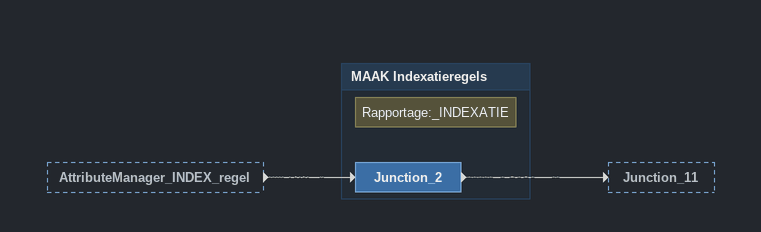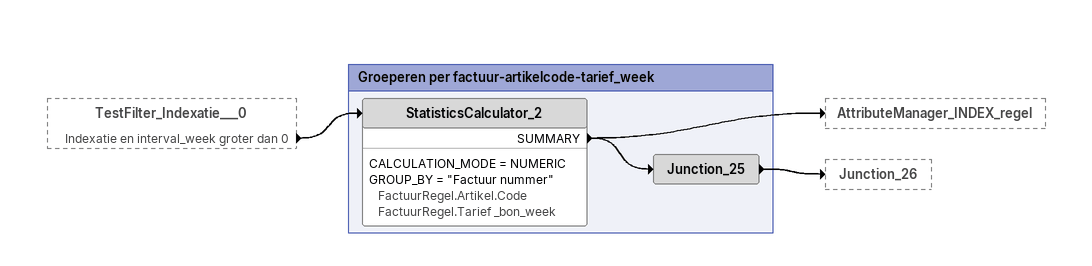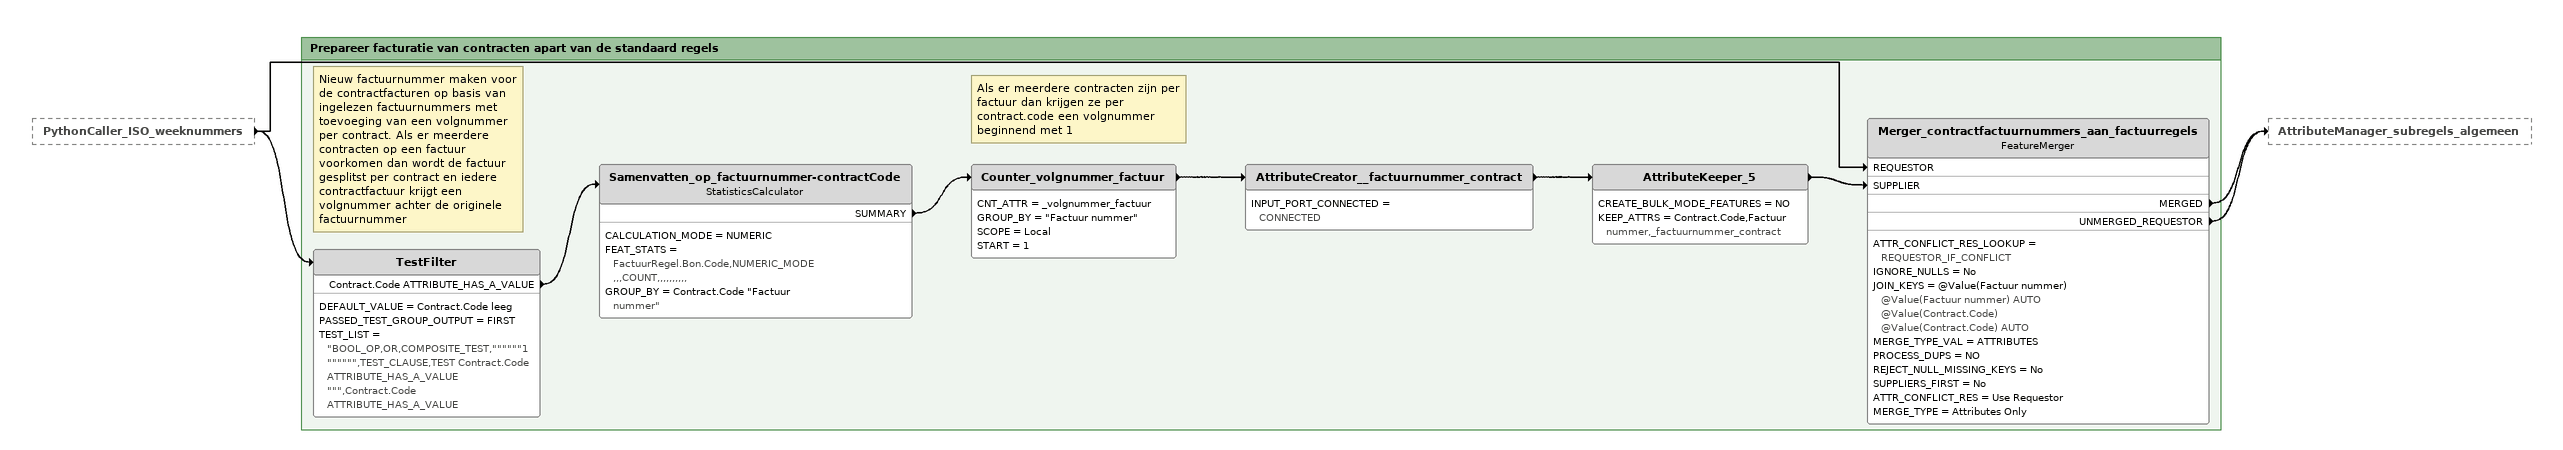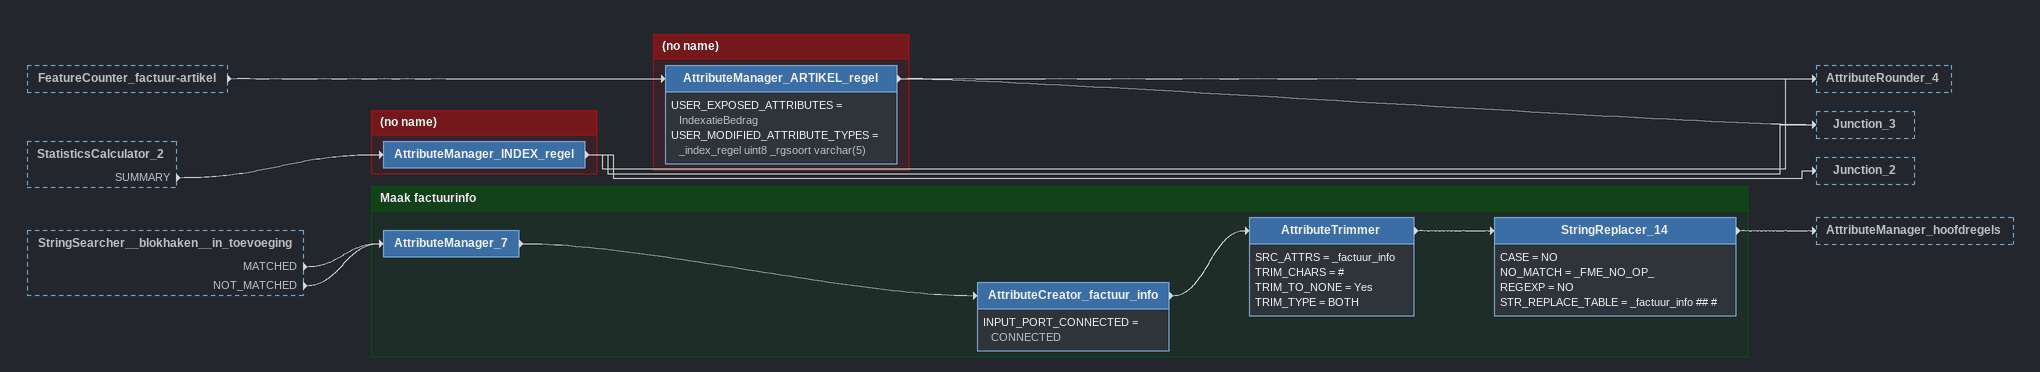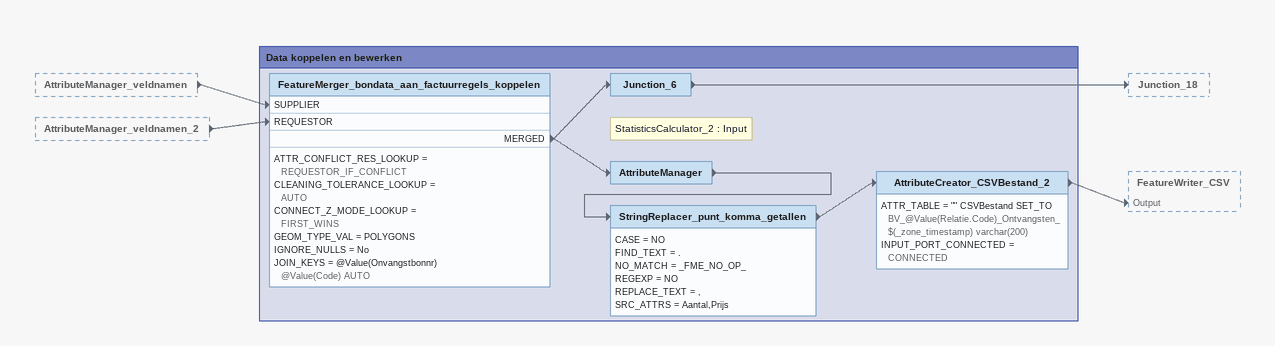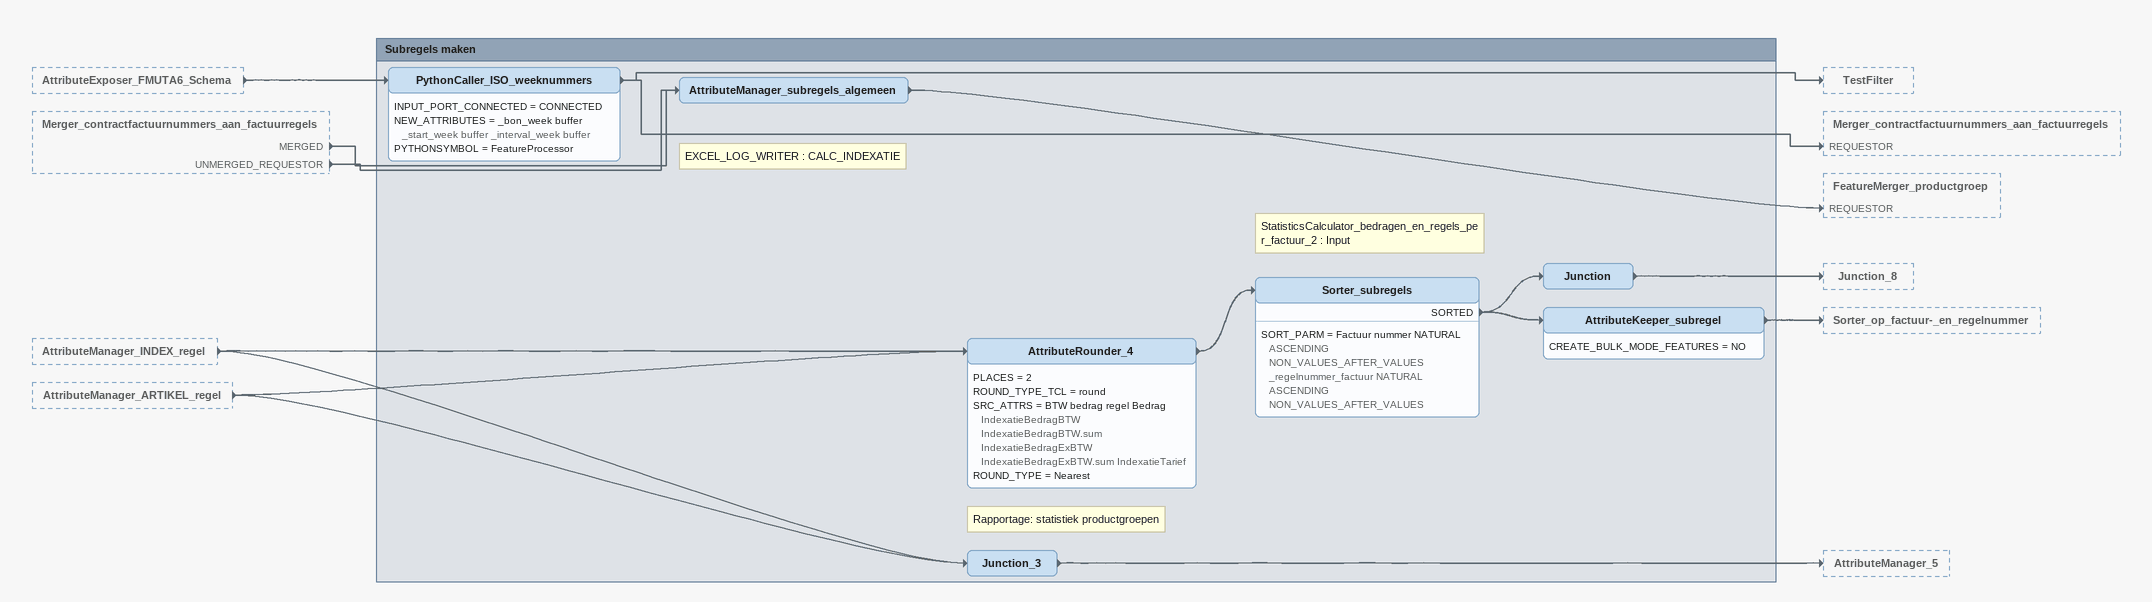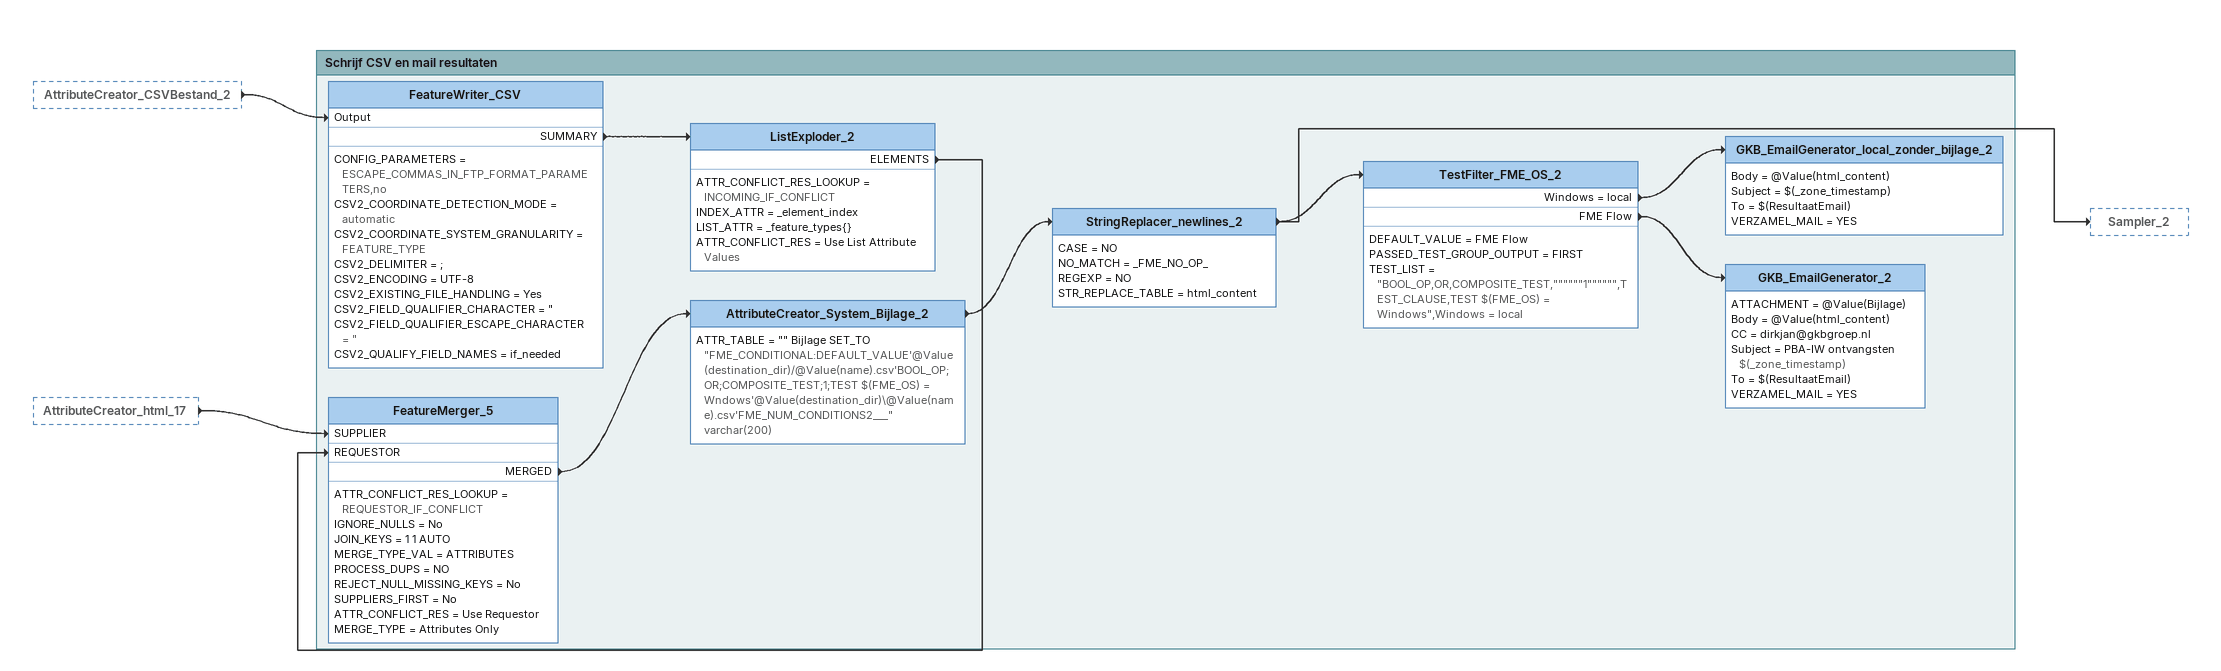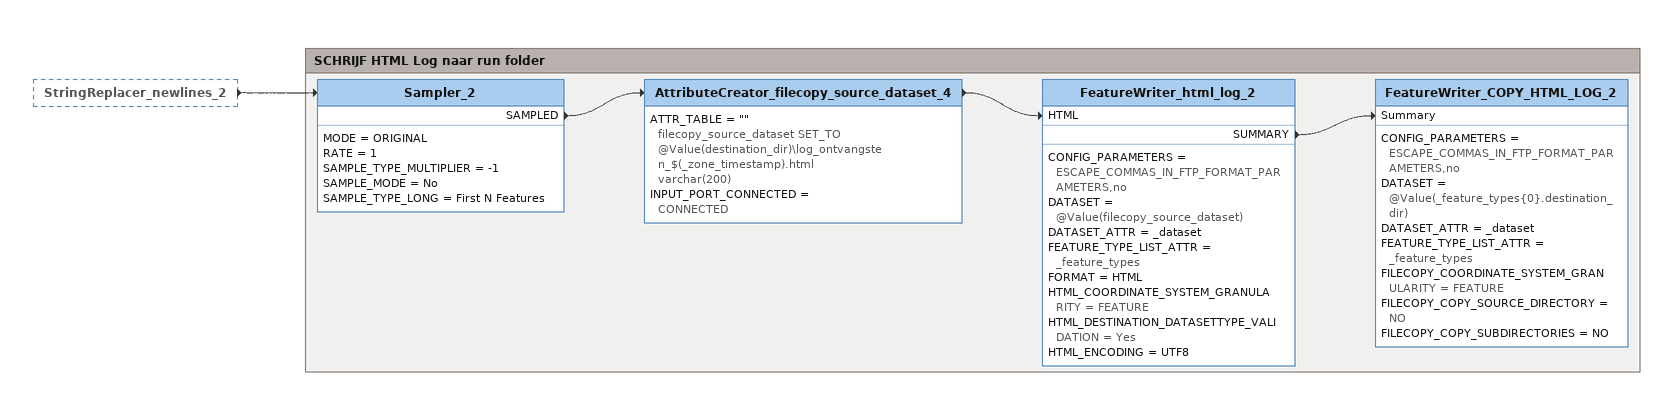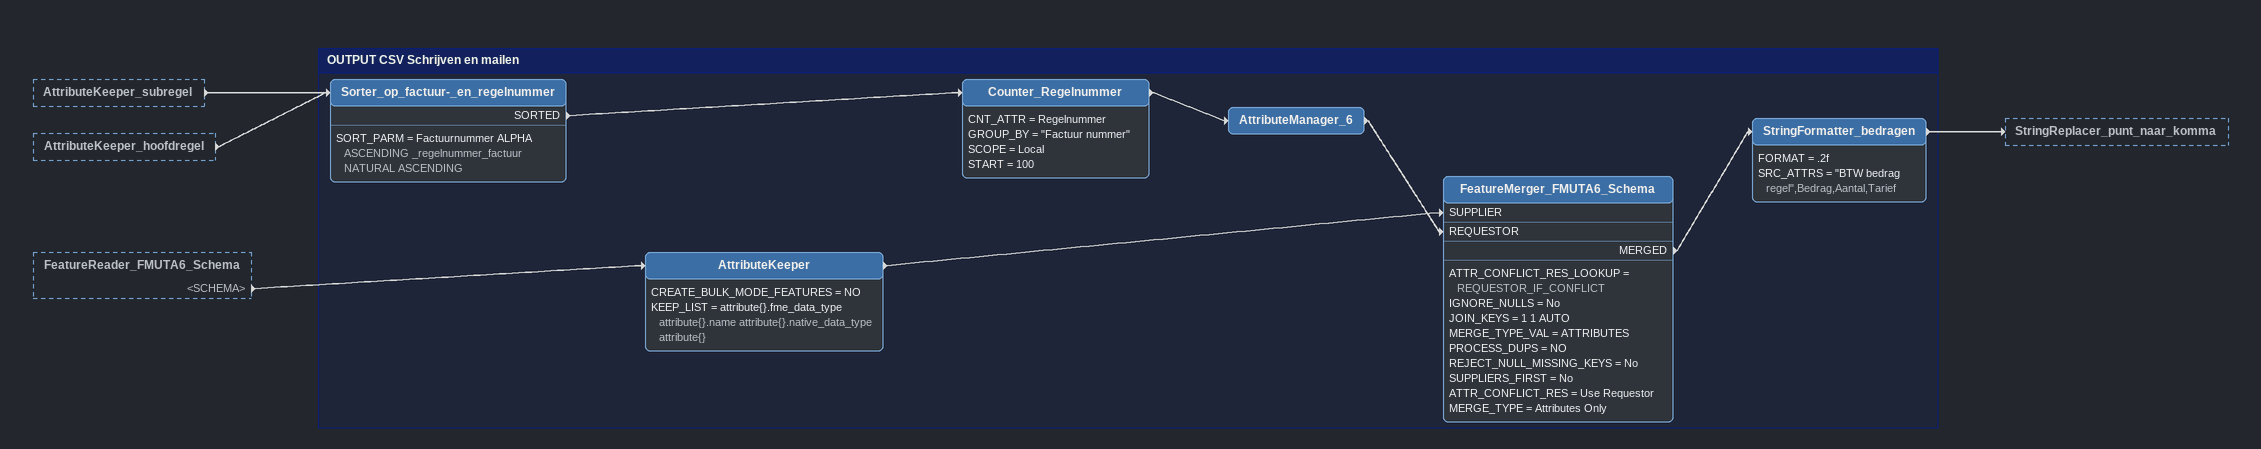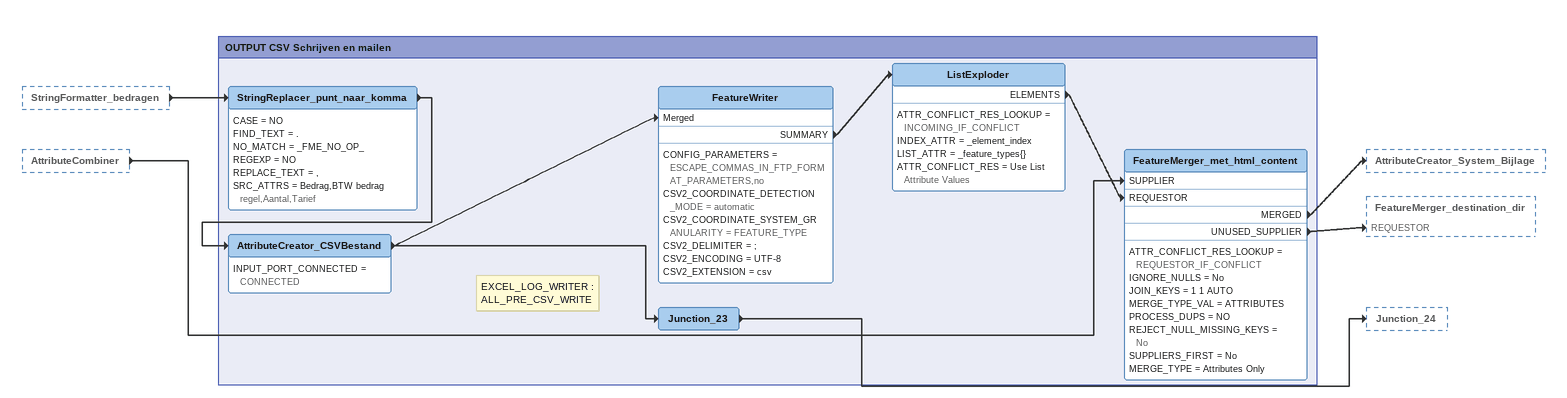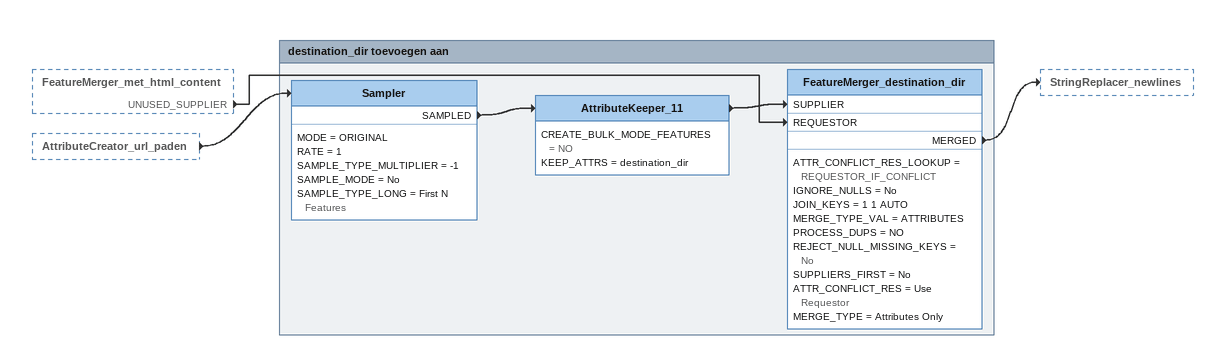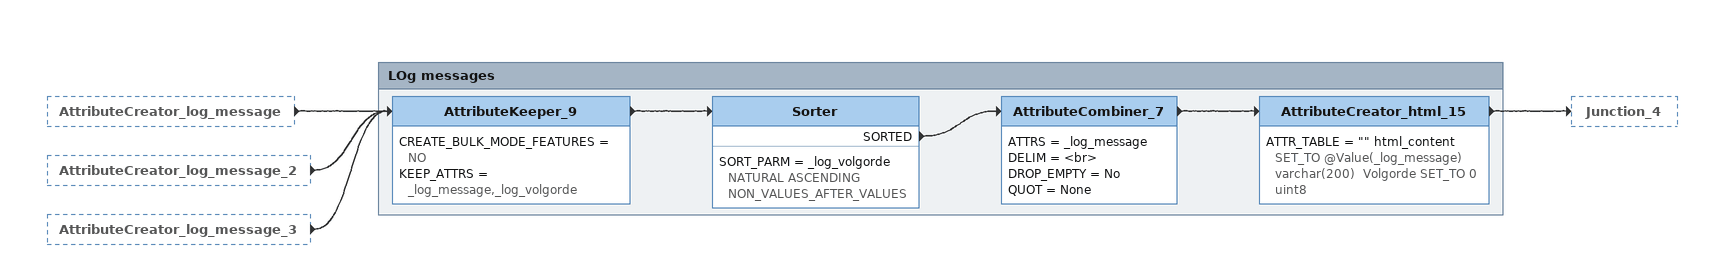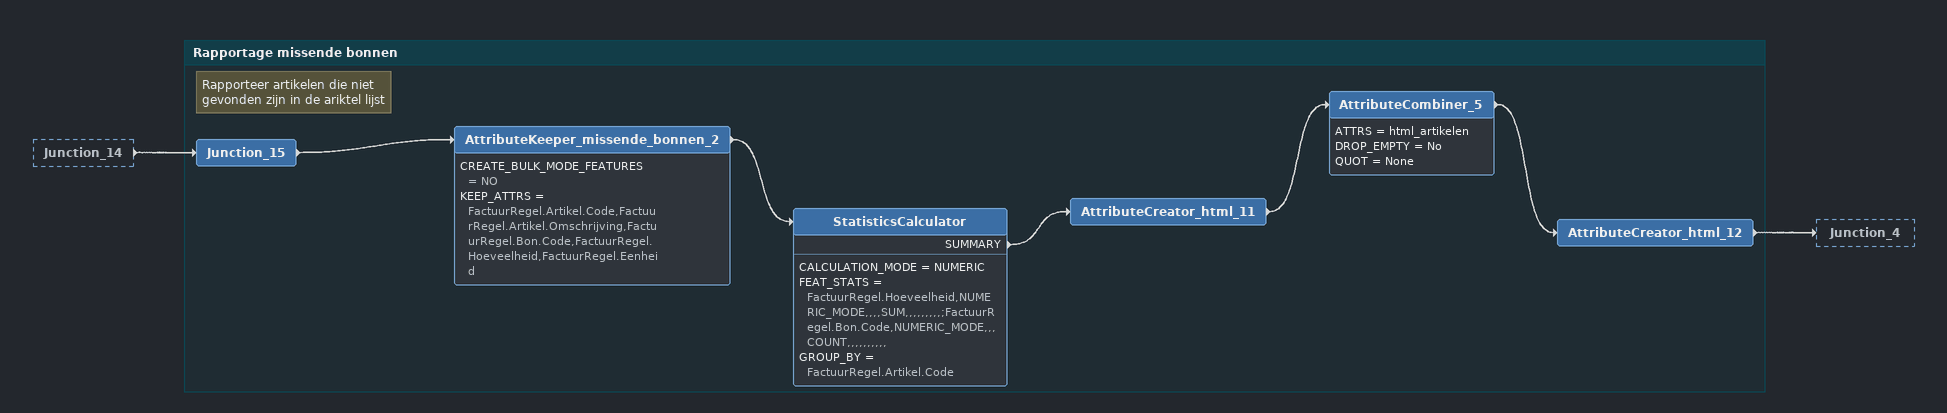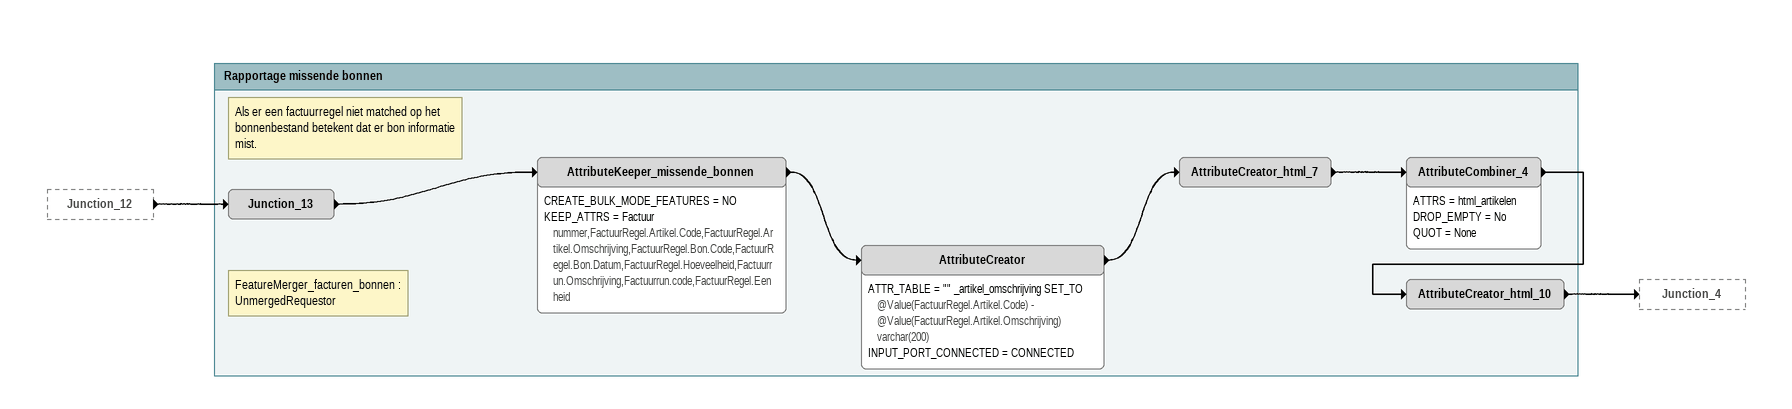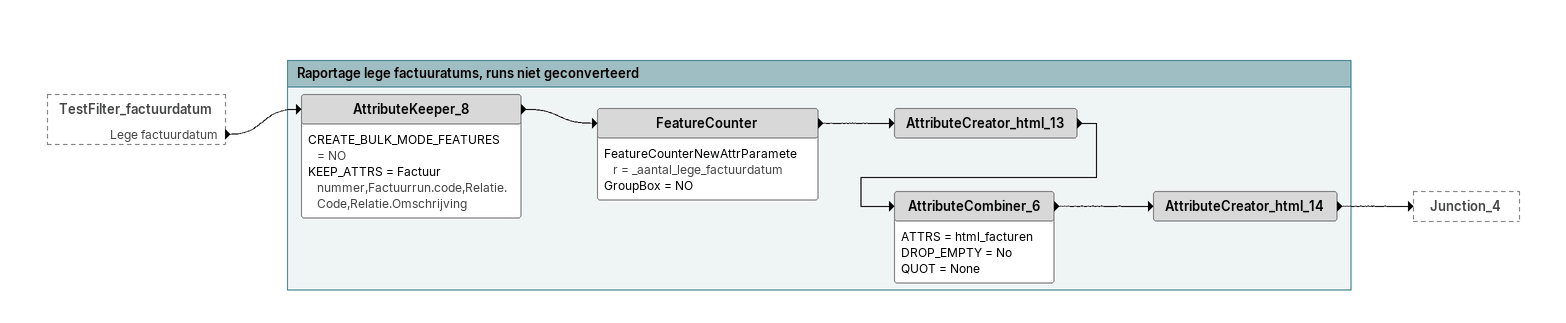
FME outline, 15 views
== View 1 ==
AttributeManager_INDEX_regel [outside]
    -> Junction_2

Bookmark: MAAK Indexatieregels
Note: Rapportage:_INDEXATIE
Junction_2
    -> Junction_11

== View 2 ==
TestFilter_Indexatie___0 [outside]
    Indexatie en interval_week groter dan 0 -> StatisticsCalculator_2

Bookmark: Groeperen per factuur-artikelcode-tarief_week
StatisticsCalculator_2
    CALCULATION_MODE = NUMERIC
    GROUP_BY = "Factuur nummer" FactuurRegel.Artikel.Code FactuurRegel.Tarief _bon_week
    SUMMARY -> AttributeManager_INDEX_regel
    SUMMARY -> Junction_25
Junction_25
    -> Junction_26

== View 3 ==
PythonCaller_ISO_weeknummers [outside]
    -> TestFilter
    -> Merger_contractfactuurnummers_aan_factuurregels [REQUESTOR]

Bookmark: Prepareer facturatie van contracten apart van de standaard regels
Note: Nieuw factuurnummer maken voor de contractfacturen op basis van ingelezen factuurnummers met toevoeging van een volgnummer per contract. Als er meerdere contracten op een factuur voorkomen dan wordt de factuur gesplitst per contract en iedere contractfactuur krijgt een volgnummer achter de originele factuurnummer
TestFilter
    DEFAULT_VALUE = Contract.Code leeg
    PASSED_TEST_GROUP_OUTPUT = FIRST
    TEST_LIST = "BOOL_OP,OR,COMPOSITE_TEST,""""""1"""""",TEST_CLAUSE,TEST Contract.Code ATTRIBUTE_HAS_A_VALUE """,Contract.Code ATTRIBUTE_HAS_A_VALUE
    Contract.Code ATTRIBUTE_HAS_A_VALUE -> Samenvatten_op_factuurnummer-contractCode
Samenvatten_op_factuurnummer-contractCode: StatisticsCalculator
    CALCULATION_MODE = NUMERIC
    FEAT_STATS = FactuurRegel.Bon.Code,NUMERIC_MODE,,,COUNT,,,,,,,,,,
    GROUP_BY = Contract.Code "Factuur nummer"
    SUMMARY -> Counter_volgnummer_factuur
Note: Als er meerdere contracten zijn per factuur dan krijgen ze per contract.code een volgnummer beginnend met 1
Counter_volgnummer_factuur
    CNT_ATTR = _volgnummer_factuur
    GROUP_BY = "Factuur nummer"
    SCOPE = Local
    START = 1
    -> AttributeCreator__factuurnummer_contract
AttributeCreator__factuurnummer_contract
    INPUT_PORT_CONNECTED = CONNECTED
    -> AttributeKeeper_5
AttributeKeeper_5
    CREATE_BULK_MODE_FEATURES = NO
    KEEP_ATTRS = Contract.Code,Factuur nummer,_factuurnummer_contract
    -> Merger_contractfactuurnummers_aan_factuurregels [SUPPLIER]
Merger_contractfactuurnummers_aan_factuurregels: FeatureMerger
    ATTR_CONFLICT_RES_LOOKUP = REQUESTOR_IF_CONFLICT
    IGNORE_NULLS = No
    JOIN_KEYS = @Value(Factuur nummer) @Value(Factuur nummer) AUTO @Value(Contract.Code) @Value(Contract.Code) AUTO
    MERGE_TYPE_VAL = ATTRIBUTES
    PROCESS_DUPS = NO
    REJECT_NULL_MISSING_KEYS = No
    SUPPLIERS_FIRST = No
    ATTR_CONFLICT_RES = Use Requestor
    MERGE_TYPE = Attributes Only
    MERGED -> AttributeManager_subregels_algemeen
    UNMERGED_REQUESTOR -> AttributeManager_subregels_algemeen

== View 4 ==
FeatureCounter_factuur-artikel [outside]
    -> AttributeManager_ARTIKEL_regel
StatisticsCalculator_2 [outside]
    SUMMARY -> AttributeManager_INDEX_regel
StringSearcher__blokhaken__in_toevoeging [outside]
    MATCHED -> AttributeManager_7
    NOT_MATCHED -> AttributeManager_7

Bookmark: (no name)
AttributeManager_ARTIKEL_regel
    USER_EXPOSED_ATTRIBUTES = IndexatieBedrag
    USER_MODIFIED_ATTRIBUTE_TYPES = _index_regel uint8 _rgsoort varchar(5)
    -> Junction_3
    -> AttributeRounder_4

Bookmark: (no name)
AttributeManager_INDEX_regel
    -> AttributeRounder_4
    -> Junction_3
    -> Junction_2

Bookmark: Maak factuurinfo
AttributeManager_7
    -> AttributeCreator_factuur_info
AttributeCreator_factuur_info
    INPUT_PORT_CONNECTED = CONNECTED
    -> AttributeTrimmer
AttributeTrimmer
    SRC_ATTRS = _factuur_info
    TRIM_CHARS = #
    TRIM_TO_NONE = Yes
    TRIM_TYPE = BOTH
    -> StringReplacer_14
StringReplacer_14
    CASE = NO
    NO_MATCH = _FME_NO_OP_
    REGEXP = NO
    STR_REPLACE_TABLE = _factuur_info ## #
    -> AttributeManager_hoofdregels

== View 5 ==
AttributeManager_veldnamen [outside]
    -> FeatureMerger_bondata_aan_factuurregels_koppelen [SUPPLIER]
AttributeManager_veldnamen_2 [outside]
    -> FeatureMerger_bondata_aan_factuurregels_koppelen [REQUESTOR]

Bookmark: Data koppelen en bewerken
FeatureMerger_bondata_aan_factuurregels_koppelen
    ATTR_CONFLICT_RES_LOOKUP = REQUESTOR_IF_CONFLICT
    CLEANING_TOLERANCE_LOOKUP = AUTO
    CONNECT_Z_MODE_LOOKUP = FIRST_WINS
    GEOM_TYPE_VAL = POLYGONS
    IGNORE_NULLS = No
    JOIN_KEYS = @Value(Onvangstbonnr) @Value(Code) AUTO
    MERGED -> AttributeManager
    MERGED -> Junction_6
Note: StatisticsCalculator_2 : Input
Junction_6
    -> Junction_18
AttributeManager
    -> StringReplacer_punt_komma_getallen
StringReplacer_punt_komma_getallen
    CASE = NO
    FIND_TEXT = .
    NO_MATCH = _FME_NO_OP_
    REGEXP = NO
    REPLACE_TEXT = ,
    SRC_ATTRS = Aantal,Prijs
    -> AttributeCreator_CSVBestand_2
AttributeCreator_CSVBestand_2
    ATTR_TABLE = "" CSVBestand SET_TO BV_@Value(Relatie.Code)_Ontvangsten_$(_zone_timestamp) varchar(200)
    INPUT_PORT_CONNECTED = CONNECTED
    -> FeatureWriter_CSV [Output]

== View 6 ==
AttributeExposer_FMUTA6_Schema [outside]
    -> PythonCaller_ISO_weeknummers
Merger_contractfactuurnummers_aan_factuurregels [outside]
    MERGED -> AttributeManager_subregels_algemeen
    UNMERGED_REQUESTOR -> AttributeManager_subregels_algemeen
AttributeManager_INDEX_regel [outside]
    -> AttributeRounder_4
    -> Junction_3
AttributeManager_ARTIKEL_regel [outside]
    -> Junction_3
    -> AttributeRounder_4

Bookmark: Subregels maken
PythonCaller_ISO_weeknummers
    INPUT_PORT_CONNECTED = CONNECTED
    NEW_ATTRIBUTES = _bon_week buffer _start_week buffer _interval_week buffer
    PYTHONSYMBOL = FeatureProcessor
    -> TestFilter
    -> Merger_contractfactuurnummers_aan_factuurregels [REQUESTOR]
Note: EXCEL_LOG_WRITER : CALC_INDEXATIE
AttributeManager_subregels_algemeen
    -> FeatureMerger_productgroep [REQUESTOR]
AttributeRounder_4
    PLACES = 2
    ROUND_TYPE_TCL = round
    SRC_ATTRS = BTW bedrag regel Bedrag IndexatieBedragBTW IndexatieBedragBTW.sum IndexatieBedragExBTW IndexatieBedragExBTW.sum IndexatieTarief
    ROUND_TYPE = Nearest
    -> Sorter_subregels
Sorter_subregels
    SORT_PARM = Factuur nummer NATURAL ASCENDING NON_VALUES_AFTER_VALUES _regelnummer_factuur NATURAL ASCENDING NON_VALUES_AFTER_VALUES
    SORTED -> AttributeKeeper_subregel
    SORTED -> Junction
Note: StatisticsCalculator_bedragen_en_regels_per_factuur_2 : Input
Junction
    -> Junction_8
AttributeKeeper_subregel
    CREATE_BULK_MODE_FEATURES = NO
    -> Sorter_op_factuur-_en_regelnummer
Note: Rapportage: statistiek productgroepen
Junction_3
    -> AttributeManager_5

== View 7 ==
AttributeCreator_CSVBestand_2 [outside]
    -> FeatureWriter_CSV [Output]
AttributeCreator_html_17 [outside]
    -> FeatureMerger_5 [SUPPLIER]

Bookmark: Schrijf CSV en mail resultaten
FeatureWriter_CSV
    CONFIG_PARAMETERS = ESCAPE_COMMAS_IN_FTP_FORMAT_PARAMETERS,no
    CSV2_COORDINATE_DETECTION_MODE = automatic
    CSV2_COORDINATE_SYSTEM_GRANULARITY = FEATURE_TYPE
    CSV2_DELIMITER = ;
    CSV2_ENCODING = UTF-8
    CSV2_EXISTING_FILE_HANDLING = Yes
    CSV2_FIELD_QUALIFIER_CHARACTER = "
    CSV2_FIELD_QUALIFIER_ESCAPE_CHARACTER = "
    CSV2_QUALIFY_FIELD_NAMES = if_needed
    SUMMARY -> ListExploder_2
ListExploder_2
    ATTR_CONFLICT_RES_LOOKUP = INCOMING_IF_CONFLICT
    INDEX_ATTR = _element_index
    LIST_ATTR = _feature_types{}
    ATTR_CONFLICT_RES = Use List Attribute Values
    ELEMENTS -> FeatureMerger_5 [REQUESTOR]
FeatureMerger_5
    ATTR_CONFLICT_RES_LOOKUP = REQUESTOR_IF_CONFLICT
    IGNORE_NULLS = No
    JOIN_KEYS = 1 1 AUTO
    MERGE_TYPE_VAL = ATTRIBUTES
    PROCESS_DUPS = NO
    REJECT_NULL_MISSING_KEYS = No
    SUPPLIERS_FIRST = No
    ATTR_CONFLICT_RES = Use Requestor
    MERGE_TYPE = Attributes Only
    MERGED -> AttributeCreator_System_Bijlage_2
AttributeCreator_System_Bijlage_2
    ATTR_TABLE = "" Bijlage SET_TO "FME_CONDITIONAL:DEFAULT_VALUE'@Value(destination_dir)/@Value(name).csv'BOOL_OP;OR;COMPOSITE_TEST;1;TEST $(FME_OS) = Wndows'@Value(destination_dir)\@Value(name).csv'FME_NUM_CONDITIONS2___" varchar(200)
    -> StringReplacer_newlines_2
StringReplacer_newlines_2
    CASE = NO
    NO_MATCH = _FME_NO_OP_
    REGEXP = NO
    STR_REPLACE_TABLE = html_content
    -> TestFilter_FME_OS_2
    -> Sampler_2
TestFilter_FME_OS_2
    DEFAULT_VALUE = FME Flow
    PASSED_TEST_GROUP_OUTPUT = FIRST
    TEST_LIST = "BOOL_OP,OR,COMPOSITE_TEST,""""""1"""""",TEST_CLAUSE,TEST $(FME_OS) = Windows",Windows = local
    Windows = local -> GKB_EmailGenerator_local_zonder_bijlage_2
    FME Flow -> GKB_EmailGenerator_2
GKB_EmailGenerator_local_zonder_bijlage_2
    Body = @Value(html_content)
    Subject = $(_zone_timestamp)
    To = $(ResultaatEmail)
    VERZAMEL_MAIL = YES
GKB_EmailGenerator_2
    ATTACHMENT = @Value(Bijlage)
    Body = @Value(html_content)
    CC = dirkjan@gkbgroep.nl
    Subject = PBA-IW ontvangsten $(_zone_timestamp)
    To = $(ResultaatEmail)
    VERZAMEL_MAIL = YES

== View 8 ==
StringReplacer_newlines_2 [outside]
    -> Sampler_2

Bookmark: SCHRIJF HTML Log naar run folder
Sampler_2
    MODE = ORIGINAL
    RATE = 1
    SAMPLE_TYPE_MULTIPLIER = -1
    SAMPLE_MODE = No
    SAMPLE_TYPE_LONG = First N Features
    SAMPLED -> AttributeCreator_filecopy_source_dataset_4
AttributeCreator_filecopy_source_dataset_4
    ATTR_TABLE = "" filecopy_source_dataset SET_TO @Value(destination_dir)\log_ontvangsten_$(_zone_timestamp).html varchar(200)
    INPUT_PORT_CONNECTED = CONNECTED
    -> FeatureWriter_html_log_2 [HTML]
FeatureWriter_html_log_2
    CONFIG_PARAMETERS = ESCAPE_COMMAS_IN_FTP_FORMAT_PARAMETERS,no
    DATASET = @Value(filecopy_source_dataset)
    DATASET_ATTR = _dataset
    FEATURE_TYPE_LIST_ATTR = _feature_types
    FORMAT = HTML
    HTML_COORDINATE_SYSTEM_GRANULARITY = FEATURE
    HTML_DESTINATION_DATASETTYPE_VALIDATION = Yes
    HTML_ENCODING = UTF8
    SUMMARY -> FeatureWriter_COPY_HTML_LOG_2 [Summary]
FeatureWriter_COPY_HTML_LOG_2
    CONFIG_PARAMETERS = ESCAPE_COMMAS_IN_FTP_FORMAT_PARAMETERS,no
    DATASET = @Value(_feature_types{0}.destination_dir)
    DATASET_ATTR = _dataset
    FEATURE_TYPE_LIST_ATTR = _feature_types
    FILECOPY_COORDINATE_SYSTEM_GRANULARITY = FEATURE
    FILECOPY_COPY_SOURCE_DIRECTORY = NO
    FILECOPY_COPY_SUBDIRECTORIES = NO

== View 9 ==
AttributeKeeper_subregel [outside]
    -> Sorter_op_factuur-_en_regelnummer
AttributeKeeper_hoofdregel [outside]
    -> Sorter_op_factuur-_en_regelnummer
FeatureReader_FMUTA6_Schema [outside]
    <SCHEMA> -> AttributeKeeper

Bookmark: OUTPUT CSV Schrijven en mailen
Sorter_op_factuur-_en_regelnummer
    SORT_PARM = Factuurnummer ALPHA ASCENDING _regelnummer_factuur NATURAL ASCENDING
    SORTED -> Counter_Regelnummer
Counter_Regelnummer
    CNT_ATTR = Regelnummer
    GROUP_BY = "Factuur nummer"
    SCOPE = Local
    START = 100
    -> AttributeManager_6
AttributeManager_6
    -> FeatureMerger_FMUTA6_Schema [REQUESTOR]
AttributeKeeper
    CREATE_BULK_MODE_FEATURES = NO
    KEEP_LIST = attribute{}.fme_data_type attribute{}.name attribute{}.native_data_type attribute{}
    -> FeatureMerger_FMUTA6_Schema [SUPPLIER]
FeatureMerger_FMUTA6_Schema
    ATTR_CONFLICT_RES_LOOKUP = REQUESTOR_IF_CONFLICT
    IGNORE_NULLS = No
    JOIN_KEYS = 1 1 AUTO
    MERGE_TYPE_VAL = ATTRIBUTES
    PROCESS_DUPS = NO
    REJECT_NULL_MISSING_KEYS = No
    SUPPLIERS_FIRST = No
    ATTR_CONFLICT_RES = Use Requestor
    MERGE_TYPE = Attributes Only
    MERGED -> StringFormatter_bedragen
StringFormatter_bedragen
    FORMAT = .2f
    SRC_ATTRS = "BTW bedrag regel",Bedrag,Aantal,Tarief
    -> StringReplacer_punt_naar_komma

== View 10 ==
StringFormatter_bedragen [outside]
    -> StringReplacer_punt_naar_komma
AttributeCombiner [outside]
    -> FeatureMerger_met_html_content [SUPPLIER]

Bookmark: OUTPUT CSV Schrijven en mailen
StringReplacer_punt_naar_komma
    CASE = NO
    FIND_TEXT = .
    NO_MATCH = _FME_NO_OP_
    REGEXP = NO
    REPLACE_TEXT = ,
    SRC_ATTRS = Bedrag,BTW bedrag regel,Aantal,Tarief
    -> AttributeCreator_CSVBestand
AttributeCreator_CSVBestand
    INPUT_PORT_CONNECTED = CONNECTED
    -> FeatureWriter [Merged]
    -> Junction_23
FeatureWriter
    CONFIG_PARAMETERS = ESCAPE_COMMAS_IN_FTP_FORMAT_PARAMETERS,no
    CSV2_COORDINATE_DETECTION_MODE = automatic
    CSV2_COORDINATE_SYSTEM_GRANULARITY = FEATURE_TYPE
    CSV2_DELIMITER = ;
    CSV2_ENCODING = UTF-8
    CSV2_EXTENSION = csv
    SUMMARY -> ListExploder
ListExploder
    ATTR_CONFLICT_RES_LOOKUP = INCOMING_IF_CONFLICT
    INDEX_ATTR = _element_index
    LIST_ATTR = _feature_types{}
    ATTR_CONFLICT_RES = Use List Attribute Values
    ELEMENTS -> FeatureMerger_met_html_content [REQUESTOR]
Note: EXCEL_LOG_WRITER : ALL_PRE_CSV_WRITE
Junction_23
    -> Junction_24
FeatureMerger_met_html_content
    ATTR_CONFLICT_RES_LOOKUP = REQUESTOR_IF_CONFLICT
    IGNORE_NULLS = No
    JOIN_KEYS = 1 1 AUTO
    MERGE_TYPE_VAL = ATTRIBUTES
    PROCESS_DUPS = NO
    REJECT_NULL_MISSING_KEYS = No
    SUPPLIERS_FIRST = No
    MERGE_TYPE = Attributes Only
    MERGED -> AttributeCreator_System_Bijlage
    UNUSED_SUPPLIER -> FeatureMerger_destination_dir [REQUESTOR]

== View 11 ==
FeatureMerger_met_html_content [outside]
    UNUSED_SUPPLIER -> FeatureMerger_destination_dir [REQUESTOR]
AttributeCreator_url_paden [outside]
    -> Sampler

Bookmark: destination_dir toevoegen aan
Sampler
    MODE = ORIGINAL
    RATE = 1
    SAMPLE_TYPE_MULTIPLIER = -1
    SAMPLE_MODE = No
    SAMPLE_TYPE_LONG = First N Features
    SAMPLED -> AttributeKeeper_11
AttributeKeeper_11
    CREATE_BULK_MODE_FEATURES = NO
    KEEP_ATTRS = destination_dir
    -> FeatureMerger_destination_dir [SUPPLIER]
FeatureMerger_destination_dir
    ATTR_CONFLICT_RES_LOOKUP = REQUESTOR_IF_CONFLICT
    IGNORE_NULLS = No
    JOIN_KEYS = 1 1 AUTO
    MERGE_TYPE_VAL = ATTRIBUTES
    PROCESS_DUPS = NO
    REJECT_NULL_MISSING_KEYS = No
    SUPPLIERS_FIRST = No
    ATTR_CONFLICT_RES = Use Requestor
    MERGE_TYPE = Attributes Only
    MERGED -> StringReplacer_newlines

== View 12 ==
AttributeCreator_log_message [outside]
    -> AttributeKeeper_9
AttributeCreator_log_message_2 [outside]
    -> AttributeKeeper_9
AttributeCreator_log_message_3 [outside]
    -> AttributeKeeper_9

Bookmark: LOg messages
AttributeKeeper_9
    CREATE_BULK_MODE_FEATURES = NO
    KEEP_ATTRS = _log_message,_log_volgorde
    -> Sorter
Sorter
    SORT_PARM = _log_volgorde NATURAL ASCENDING NON_VALUES_AFTER_VALUES
    SORTED -> AttributeCombiner_7
AttributeCombiner_7
    ATTRS = _log_message
    DELIM = <br>
    DROP_EMPTY = No
    QUOT = None
    -> AttributeCreator_html_15
AttributeCreator_html_15
    ATTR_TABLE = "" html_content SET_TO @Value(_log_message) varchar(200)  Volgorde SET_TO 0 uint8
    -> Junction_4

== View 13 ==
Junction_14 [outside]
    -> Junction_15

Bookmark: Rapportage missende bonnen
Note: Rapporteer artikelen die niet gevonden zijn in de ariktel lijst
Junction_15
    -> AttributeKeeper_missende_bonnen_2
AttributeKeeper_missende_bonnen_2
    CREATE_BULK_MODE_FEATURES = NO
    KEEP_ATTRS = FactuurRegel.Artikel.Code,FactuurRegel.Artikel.Omschrijving,FactuurRegel.Bon.Code,FactuurRegel.Hoeveelheid,FactuurRegel.Eenheid
    -> StatisticsCalculator
StatisticsCalculator
    CALCULATION_MODE = NUMERIC
    FEAT_STATS = FactuurRegel.Hoeveelheid,NUMERIC_MODE,,,,SUM,,,,,,,,,;FactuurRegel.Bon.Code,NUMERIC_MODE,,,COUNT,,,,,,,,,,
    GROUP_BY = FactuurRegel.Artikel.Code
    SUMMARY -> AttributeCreator_html_11
AttributeCreator_html_11
    -> AttributeCombiner_5
AttributeCombiner_5
    ATTRS = html_artikelen
    DROP_EMPTY = No
    QUOT = None
    -> AttributeCreator_html_12
AttributeCreator_html_12
    -> Junction_4

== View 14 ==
Junction_12 [outside]
    -> Junction_13

Bookmark: Rapportage missende bonnen
Note: Als er een factuurregel niet matched op het bonnenbestand betekent dat er bon informatie mist.
Note: FeatureMerger_facturen_bonnen : UnmergedRequestor
Junction_13
    -> AttributeKeeper_missende_bonnen
AttributeKeeper_missende_bonnen
    CREATE_BULK_MODE_FEATURES = NO
    KEEP_ATTRS = Factuur nummer,FactuurRegel.Artikel.Code,FactuurRegel.Artikel.Omschrijving,FactuurRegel.Bon.Code,FactuurRegel.Bon.Datum,FactuurRegel.Hoeveelheid,Factuurrun.Omschrijving,Factuurrun.code,FactuurRegel.Eenheid
    -> AttributeCreator
AttributeCreator
    ATTR_TABLE = "" _artikel_omschrijving SET_TO @Value(FactuurRegel.Artikel.Code) - @Value(FactuurRegel.Artikel.Omschrijving) varchar(200)
    INPUT_PORT_CONNECTED = CONNECTED
    -> AttributeCreator_html_7
AttributeCreator_html_7
    -> AttributeCombiner_4
AttributeCombiner_4
    ATTRS = html_artikelen
    DROP_EMPTY = No
    QUOT = None
    -> AttributeCreator_html_10
AttributeCreator_html_10
    -> Junction_4

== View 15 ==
TestFilter_factuurdatum [outside]
    Lege factuurdatum -> AttributeKeeper_8

Bookmark: Raportage lege factuuratums, runs niet geconverteerd
AttributeKeeper_8
    CREATE_BULK_MODE_FEATURES = NO
    KEEP_ATTRS = Factuur nummer,Factuurrun.code,Relatie.Code,Relatie.Omschrijving
    -> FeatureCounter
FeatureCounter
    FeatureCounterNewAttrParameter = _aantal_lege_factuurdatum
    GroupBox = NO
    -> AttributeCreator_html_13
AttributeCreator_html_13
    -> AttributeCombiner_6
AttributeCombiner_6
    ATTRS = html_facturen
    DROP_EMPTY = No
    QUOT = None
    -> AttributeCreator_html_14
AttributeCreator_html_14
    -> Junction_4
